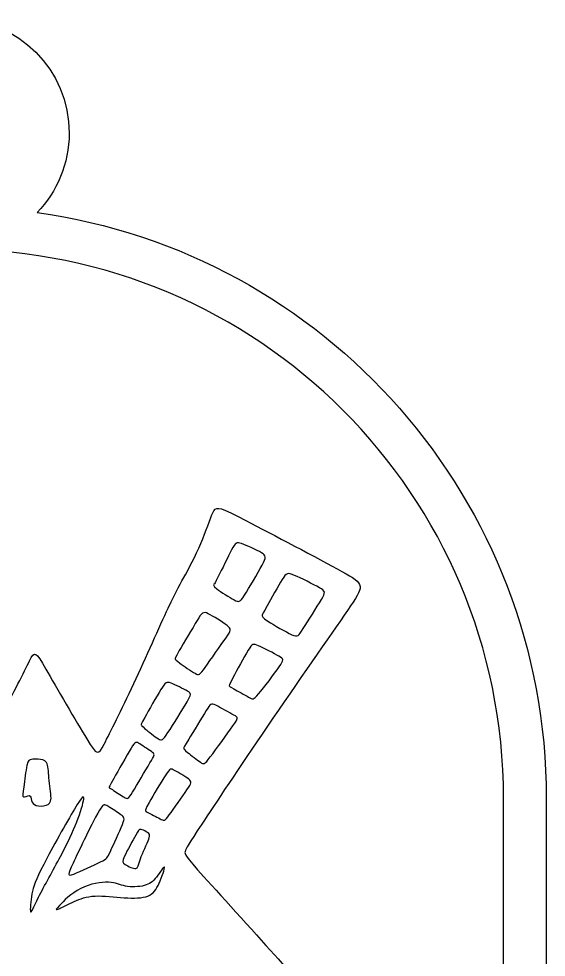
# Model space of a CAD drawing. Header units: centimetres. Extents: x -1 to 124, y -94 to 8.
# Drawn here: x 68.2 to 71.12, y 2.5 to 7.7 of the extents above; entities that cross this region are included whole.
import ezdxf

# ---------------------------------------------------------------- set-up
doc = ezdxf.new("R2010")
doc.units = ezdxf.units.CM
doc.header["$MEASUREMENT"] = 0
doc.layers.add('layer 1', color=7, linetype='Continuous')

msp = doc.modelspace()

# ---------------------------------------------------------------- linework, layer by layer
at = {"layer": 'layer 1', "color": 250}
for points, knots in [([(64.56871, -2.30398), (64.56871, -2.30398), (71.11525, -2.30398), (71.11525, -2.30398), (71.11525, -2.30398), (71.11525, -2.30398), (71.11525, 3.38243), (71.11525, 3.38243), (71.11525, 3.38243), (71.11525, 5.03593), (69.88913, 6.40283), (68.29656, 6.62412), (68.29656, 6.62412), (68.40661, 6.73791), (68.47434, 6.89286), (68.47434, 7.06366), (68.47434, 7.06366), (68.47434, 7.41291), (68.19123, 7.69602), (67.84198, 7.69602), (67.84198, 7.69602), (67.49273, 7.69602), (67.20962, 7.41291), (67.20962, 7.06366), (67.20962, 7.06366), (67.20962, 6.89286), (67.27736, 6.73791), (67.3874, 6.62412), (67.3874, 6.62412), (65.79483, 6.40282), (64.56871, 5.03592), (64.56871, 3.38243), (64.56871, 3.38243), (64.56871, 3.38243), (64.56871, -2.30398), (64.56871, -2.30398)], [0, 0, 0, 0, 0.1, 0.1, 0.1, 0.1, 0.2, 0.2, 0.2, 0.2, 0.3, 0.3, 0.3, 0.3, 0.4, 0.4, 0.4, 0.4, 0.5, 0.5, 0.5, 0.5, 0.6, 0.6, 0.6, 0.6, 0.7, 0.7, 0.7, 0.7, 0.8, 0.8, 0.8, 0.8, 1, 1, 1, 1]), ([(69.22003, 2.94805), (69.11587, 3.06402), (69.111, 3.07235), (69.11587, 3.08833), (69.11587, 3.08833), (69.12073, 3.10431), (69.13531, 3.12791), (69.20823, 3.23869), (69.20823, 3.23869), (69.28114, 3.34946), (69.4124, 3.54739), (69.57213, 3.78108), (69.57213, 3.78108), (69.73186, 4.01477), (69.92007, 4.28423), (70.01556, 4.42209), (70.01556, 4.42209), (70.11105, 4.55995), (70.11383, 4.56619), (69.98431, 4.63772), (69.98431, 4.63772), (69.85479, 4.70925), (69.59297, 4.84607), (69.45268, 4.91864), (69.45268, 4.91864), (69.3124, 4.99122), (69.29365, 4.99955), (69.27593, 4.97316), (69.27593, 4.97316), (69.25823, 4.94677), (69.24156, 4.88565), (69.21413, 4.81794), (69.21413, 4.81794), (69.1867, 4.75023), (69.1485, 4.67592), (69.11933, 4.62245), (69.11933, 4.62245), (69.09016, 4.56897), (69.07002, 4.53633), (69.02245, 4.43493), (69.02245, 4.43493), (68.97488, 4.33354), (68.89988, 4.1634), (68.83147, 4.01651), (68.83147, 4.01651), (68.76307, 3.86963), (68.70125, 3.74601), (68.66791, 3.68246), (68.66791, 3.68246), (68.63458, 3.61892), (68.62972, 3.61545), (68.57174, 3.71024), (68.57174, 3.71024), (68.51374, 3.80504), (68.40263, 3.99811), (68.34533, 4.09707), (68.34533, 4.09707), (68.28804, 4.19603), (68.28457, 4.20089), (68.25436, 4.14186), (68.25436, 4.14186), (68.22415, 4.08283), (68.1672, 3.9599), (68.09775, 3.84705), (68.09775, 3.84705), (68.02831, 3.7342), (67.94635, 3.63142), (67.89392, 3.56926), (67.89392, 3.56926), (67.84149, 3.50711), (67.81857, 3.48558), (67.80606, 3.47447), (67.80606, 3.47447), (67.79357, 3.46336), (67.79148, 3.46266), (67.73071, 3.5137), (67.73071, 3.5137), (67.66995, 3.56475), (67.55049, 3.66753), (67.31923, 3.85088), (67.31923, 3.85088), (67.08797, 4.03422), (66.7449, 4.29812), (66.57058, 4.43076), (66.57058, 4.43076), (66.39627, 4.56341), (66.39071, 4.56481), (66.38446, 4.56098), (66.38446, 4.56098), (66.37822, 4.55716), (66.37127, 4.54813), (66.34001, 4.50334), (66.34001, 4.50334), (66.30877, 4.45855), (66.2532, 4.37799), (66.21119, 4.31063), (66.21119, 4.31063), (66.16917, 4.24326), (66.1407, 4.18909), (66.11223, 4.15784), (66.11223, 4.15784), (66.08375, 4.12658), (66.05528, 4.11825), (66.02714, 4.11581), (66.02714, 4.11581), (65.99903, 4.11339), (65.97125, 4.11686), (65.96534, 4.15332), (65.96534, 4.15332), (65.95944, 4.18978), (65.97542, 4.25923), (65.98791, 4.32798), (65.98791, 4.32798), (66.00042, 4.39674), (66.00944, 4.4648), (66.01291, 4.5273), (66.01291, 4.5273), (66.01638, 4.58981), (66.01431, 4.64675), (66.02333, 4.69988), (66.02333, 4.69988), (66.03236, 4.75301), (66.0525, 4.80232), (66.04208, 4.80058), (66.04208, 4.80058), (66.03166, 4.79884), (65.9907, 4.74607), (65.96673, 4.6978), (65.96673, 4.6978), (65.94277, 4.64953), (65.93583, 4.60578), (65.93027, 4.54223), (65.93027, 4.54223), (65.92471, 4.47869), (65.92055, 4.39535), (65.91256, 4.32798), (65.91256, 4.32798), (65.90457, 4.26062), (65.89277, 4.20923), (65.8702, 4.16929), (65.8702, 4.16929), (65.84763, 4.12936), (65.81429, 4.10089), (65.77471, 4.05401), (65.77471, 4.05401), (65.73513, 4.00714), (65.68929, 3.94185), (65.65803, 3.86511), (65.65803, 3.86511), (65.62678, 3.78837), (65.61012, 3.70017), (65.60004, 3.65364), (65.60004, 3.65364), (65.58998, 3.60711), (65.5865, 3.60225), (65.56428, 3.65781), (65.56428, 3.65781), (65.54206, 3.71336), (65.50108, 3.82935), (65.48371, 3.92345), (65.48371, 3.92345), (65.46636, 4.01755), (65.47261, 4.08978), (65.50456, 4.17833), (65.50456, 4.17833), (65.5365, 4.26688), (65.59414, 4.37173), (65.63546, 4.48354), (65.63546, 4.48354), (65.67679, 4.59536), (65.70179, 4.71412), (65.7056, 4.80406), (65.7056, 4.80406), (65.70942, 4.89399), (65.69207, 4.9551), (65.67887, 4.99295), (65.67887, 4.99295), (65.66567, 5.03081), (65.65665, 5.04539), (65.65213, 5.02872), (65.65213, 5.02872), (65.64762, 5.01205), (65.64762, 4.96413), (65.64658, 4.92003), (65.64658, 4.92003), (65.64553, 4.87593), (65.64345, 4.83565), (65.62244, 4.77679), (65.62244, 4.77679), (65.60143, 4.71794), (65.5615, 4.6405), (65.53807, 4.59693), (65.53807, 4.59693), (65.51463, 4.55334), (65.50768, 4.54362), (65.49101, 4.57209), (65.49101, 4.57209), (65.47434, 4.60057), (65.44796, 4.66724), (65.4299, 4.74225), (65.4299, 4.74225), (65.41185, 4.81725), (65.40212, 4.90059), (65.40129, 4.98004), (65.40129, 4.98004), (65.40047, 5.0595), (65.40854, 5.13507), (65.41661, 5.21064), (65.41661, 5.21064), (65.97094, 5.9449), (66.85102, 6.41946), (67.84199, 6.41946), (67.84199, 6.41946), (69.51936, 6.41946), (70.87902, 5.0598), (70.87902, 3.38243), (70.87902, 3.38243), (70.87902, 3.38243), (70.87902, 0.05344), (70.87902, 0.05344), (70.87902, 0.05344), (70.86587, 0.01524), (70.85272, -0.02296), (70.84649, -0.05004), (70.84649, -0.05004), (70.84026, -0.07713), (70.84096, -0.0931), (70.84199, -0.16671), (70.84199, -0.16671), (70.84304, -0.24033), (70.84442, -0.37159), (70.84442, -0.43965), (70.84442, -0.43965), (70.84442, -0.50771), (70.84304, -0.51257), (70.8281, -0.51396), (70.8281, -0.51396), (70.81317, -0.51534), (70.7847, -0.51327), (70.76456, -0.51187), (70.76456, -0.51187), (70.74442, -0.51048), (70.73262, -0.50979), (70.72497, -0.45979), (70.72497, -0.45979), (70.71734, -0.40979), (70.71387, -0.31047), (70.7031, -0.24206), (70.7031, -0.24206), (70.69233, -0.17366), (70.67428, -0.13616), (70.66177, -0.11324), (70.66177, -0.11324), (70.64928, -0.09032), (70.64233, -0.08199), (70.63053, -0.08407), (70.63053, -0.08407), (70.61872, -0.08616), (70.60205, -0.09865), (70.58712, -0.11081), (70.58712, -0.11081), (70.57219, -0.12296), (70.55899, -0.13477), (70.55726, -0.1997), (70.55726, -0.1997), (70.55552, -0.26464), (70.56524, -0.38269), (70.56767, -0.44416), (70.56767, -0.44416), (70.5701, -0.50562), (70.56524, -0.51048), (70.53017, -0.51222), (70.53017, -0.51222), (70.4951, -0.51396), (70.42982, -0.51257), (70.39648, -0.51153), (70.39648, -0.51153), (70.36315, -0.51048), (70.36176, -0.50979), (70.36002, -0.48201), (70.36002, -0.48201), (70.35828, -0.45424), (70.3562, -0.39937), (70.35065, -0.3629), (70.35065, -0.3629), (70.34509, -0.32645), (70.33607, -0.30839), (70.32183, -0.28686), (70.32183, -0.28686), (70.30759, -0.26533), (70.28815, -0.24033), (70.27252, -0.2261), (70.27252, -0.2261), (70.25689, -0.21186), (70.24509, -0.20838), (70.23918, -0.25214), (70.23918, -0.25214), (70.23328, -0.29589), (70.23328, -0.38686), (70.23189, -0.43895), (70.23189, -0.43895), (70.2305, -0.49104), (70.22773, -0.50423), (70.20168, -0.50979), (70.20168, -0.50979), (70.17564, -0.51534), (70.12633, -0.51327), (70.09543, -0.51257), (70.09543, -0.51257), (70.06452, -0.51187), (70.05202, -0.51257), (70.04716, -0.45493), (70.04716, -0.45493), (70.0423, -0.39728), (70.04507, -0.2813), (70.04647, -0.21672), (70.04647, -0.21672), (70.04785, -0.15213), (70.04785, -0.13893), (70.03917, -0.1181), (70.03917, -0.1181), (70.03049, -0.09727), (70.01313, -0.0688), (69.99646, -0.04796), (69.99646, -0.04796), (69.97979, -0.02712), (69.96383, -0.01393), (69.93222, -0.03372), (69.93222, -0.03372), (69.90062, -0.05351), (69.8534, -0.1063), (69.82735, -0.1372), (69.82735, -0.1372), (69.80131, -0.1681), (69.79645, -0.17713), (69.77874, -0.0174), (69.77874, -0.0174), (69.76103, 0.14233), (69.73048, 0.47082), (69.71833, 0.6434), (69.71833, 0.6434), (69.70617, 0.81598), (69.71242, 0.83265), (69.77874, 0.79167), (69.77874, 0.79167), (69.84507, 0.7507), (69.97146, 0.65208), (70.04022, 0.60277), (70.04022, 0.60277), (70.10897, 0.55347), (70.12008, 0.55347), (70.21105, 0.67777), (70.21105, 0.67777), (70.30204, 0.8021), (70.47288, 1.05071), (70.55968, 1.17954), (70.55968, 1.17954), (70.64649, 1.30837), (70.64928, 1.3174), (70.48225, 1.42156), (70.48225, 1.42156), (70.31523, 1.52574), (69.97841, 1.72506), (69.80895, 1.82576), (69.80895, 1.82576), (69.6395, 1.92646), (69.63742, 1.92855), (69.62109, 1.99486), (69.62109, 1.99486), (69.60477, 2.06119), (69.57422, 2.19175), (69.5579, 2.26155), (69.5579, 2.26155), (69.54158, 2.33135), (69.53949, 2.34038), (69.57179, 2.34732), (69.57179, 2.34732), (69.60408, 2.35426), (69.67075, 2.35912), (69.70304, 2.36503), (69.70304, 2.36503), (69.73533, 2.37093), (69.73325, 2.37787), (69.63047, 2.49315), (69.63047, 2.49315), (69.52769, 2.60844), (69.3242, 2.83207), (69.22003, 2.94805)], [0, 0, 0, 0, 0.0102041, 0.0102041, 0.0102041, 0.0102041, 0.0204082, 0.0204082, 0.0204082, 0.0204082, 0.0306122, 0.0306122, 0.0306122, 0.0306122, 0.0408163, 0.0408163, 0.0408163, 0.0408163, 0.0510204, 0.0510204, 0.0510204, 0.0510204, 0.0612245, 0.0612245, 0.0612245, 0.0612245, 0.0714286, 0.0714286, 0.0714286, 0.0714286, 0.0816327, 0.0816327, 0.0816327, 0.0816327, 0.0918367, 0.0918367, 0.0918367, 0.0918367, 0.1020408, 0.1020408, 0.1020408, 0.1020408, 0.1122449, 0.1122449, 0.1122449, 0.1122449, 0.122449, 0.122449, 0.122449, 0.122449, 0.1326531, 0.1326531, 0.1326531, 0.1326531, 0.1428571, 0.1428571, 0.1428571, 0.1428571, 0.1530612, 0.1530612, 0.1530612, 0.1530612, 0.1632653, 0.1632653, 0.1632653, 0.1632653, 0.1734694, 0.1734694, 0.1734694, 0.1734694, 0.1836735, 0.1836735, 0.1836735, 0.1836735, 0.1938776, 0.1938776, 0.1938776, 0.1938776, 0.2040816, 0.2040816, 0.2040816, 0.2040816, 0.2142857, 0.2142857, 0.2142857, 0.2142857, 0.2244898, 0.2244898, 0.2244898, 0.2244898, 0.2346939, 0.2346939, 0.2346939, 0.2346939, 0.244898, 0.244898, 0.244898, 0.244898, 0.255102, 0.255102, 0.255102, 0.255102, 0.2653061, 0.2653061, 0.2653061, 0.2653061, 0.2755102, 0.2755102, 0.2755102, 0.2755102, 0.2857143, 0.2857143, 0.2857143, 0.2857143, 0.2959184, 0.2959184, 0.2959184, 0.2959184, 0.3061224, 0.3061224, 0.3061224, 0.3061224, 0.3163265, 0.3163265, 0.3163265, 0.3163265, 0.3265306, 0.3265306, 0.3265306, 0.3265306, 0.3367347, 0.3367347, 0.3367347, 0.3367347, 0.3469388, 0.3469388, 0.3469388, 0.3469388, 0.3571429, 0.3571429, 0.3571429, 0.3571429, 0.3673469, 0.3673469, 0.3673469, 0.3673469, 0.377551, 0.377551, 0.377551, 0.377551, 0.3877551, 0.3877551, 0.3877551, 0.3877551, 0.3979592, 0.3979592, 0.3979592, 0.3979592, 0.4081633, 0.4081633, 0.4081633, 0.4081633, 0.4183673, 0.4183673, 0.4183673, 0.4183673, 0.4285714, 0.4285714, 0.4285714, 0.4285714, 0.4387755, 0.4387755, 0.4387755, 0.4387755, 0.4489796, 0.4489796, 0.4489796, 0.4489796, 0.4591837, 0.4591837, 0.4591837, 0.4591837, 0.4693878, 0.4693878, 0.4693878, 0.4693878, 0.4795918, 0.4795918, 0.4795918, 0.4795918, 0.4897959, 0.4897959, 0.4897959, 0.4897959, 0.5, 0.5, 0.5, 0.5, 0.5102041, 0.5102041, 0.5102041, 0.5102041, 0.5204082, 0.5204082, 0.5204082, 0.5204082, 0.5306122, 0.5306122, 0.5306122, 0.5306122, 0.5408163, 0.5408163, 0.5408163, 0.5408163, 0.5510204, 0.5510204, 0.5510204, 0.5510204, 0.5612245, 0.5612245, 0.5612245, 0.5612245, 0.5714286, 0.5714286, 0.5714286, 0.5714286, 0.5816327, 0.5816327, 0.5816327, 0.5816327, 0.5918367, 0.5918367, 0.5918367, 0.5918367, 0.6020408, 0.6020408, 0.6020408, 0.6020408, 0.6122449, 0.6122449, 0.6122449, 0.6122449, 0.622449, 0.622449, 0.622449, 0.622449, 0.6326531, 0.6326531, 0.6326531, 0.6326531, 0.6428571, 0.6428571, 0.6428571, 0.6428571, 0.6530612, 0.6530612, 0.6530612, 0.6530612, 0.6632653, 0.6632653, 0.6632653, 0.6632653, 0.6734694, 0.6734694, 0.6734694, 0.6734694, 0.6836735, 0.6836735, 0.6836735, 0.6836735, 0.6938776, 0.6938776, 0.6938776, 0.6938776, 0.7040816, 0.7040816, 0.7040816, 0.7040816, 0.7142857, 0.7142857, 0.7142857, 0.7142857, 0.7244898, 0.7244898, 0.7244898, 0.7244898, 0.7346939, 0.7346939, 0.7346939, 0.7346939, 0.744898, 0.744898, 0.744898, 0.744898, 0.755102, 0.755102, 0.755102, 0.755102, 0.7653061, 0.7653061, 0.7653061, 0.7653061, 0.7755102, 0.7755102, 0.7755102, 0.7755102, 0.7857143, 0.7857143, 0.7857143, 0.7857143, 0.7959184, 0.7959184, 0.7959184, 0.7959184, 0.8061224, 0.8061224, 0.8061224, 0.8061224, 0.8163265, 0.8163265, 0.8163265, 0.8163265, 0.8265306, 0.8265306, 0.8265306, 0.8265306, 0.8367347, 0.8367347, 0.8367347, 0.8367347, 0.8469388, 0.8469388, 0.8469388, 0.8469388, 0.8571429, 0.8571429, 0.8571429, 0.8571429, 0.8673469, 0.8673469, 0.8673469, 0.8673469, 0.877551, 0.877551, 0.877551, 0.877551, 0.8877551, 0.8877551, 0.8877551, 0.8877551, 0.8979592, 0.8979592, 0.8979592, 0.8979592, 0.9081633, 0.9081633, 0.9081633, 0.9081633, 0.9183673, 0.9183673, 0.9183673, 0.9183673, 0.9285714, 0.9285714, 0.9285714, 0.9285714, 0.9387755, 0.9387755, 0.9387755, 0.9387755, 0.9489796, 0.9489796, 0.9489796, 0.9489796, 0.9591837, 0.9591837, 0.9591837, 0.9591837, 0.9693878, 0.9693878, 0.9693878, 0.9693878, 0.9795918, 0.9795918, 0.9795918, 0.9795918, 1, 1, 1, 1]), ([(69.38771, 4.48007), (69.36167, 4.49483), (69.3141, 4.524), (69.29188, 4.54101), (69.29188, 4.54101), (69.26965, 4.55803), (69.27278, 4.56289), (69.27555, 4.56619), (69.27555, 4.56619), (69.27833, 4.56948), (69.28076, 4.57123), (69.29951, 4.60855), (69.29951, 4.60855), (69.31826, 4.64588), (69.35333, 4.71881), (69.37365, 4.7577), (69.37365, 4.7577), (69.39397, 4.79659), (69.39952, 4.80145), (69.42904, 4.79155), (69.42904, 4.79155), (69.45855, 4.78166), (69.51203, 4.757), (69.53894, 4.74068), (69.53894, 4.74068), (69.56585, 4.72436), (69.5662, 4.71637), (69.54241, 4.67176), (69.54241, 4.67176), (69.51863, 4.62713), (69.4707, 4.54587), (69.44448, 4.50542), (69.44448, 4.50542), (69.41827, 4.46497), (69.41376, 4.46531), (69.38771, 4.48007)], [0, 0, 0, 0, 0.1, 0.1, 0.1, 0.1, 0.2, 0.2, 0.2, 0.2, 0.3, 0.3, 0.3, 0.3, 0.4, 0.4, 0.4, 0.4, 0.5, 0.5, 0.5, 0.5, 0.6, 0.6, 0.6, 0.6, 0.7, 0.7, 0.7, 0.7, 0.8, 0.8, 0.8, 0.8, 1, 1, 1, 1]), ([(69.707, 4.28753), (69.67315, 4.30281), (69.60786, 4.33996), (69.5747, 4.36166), (69.5747, 4.36166), (69.54155, 4.38336), (69.5405, 4.38962), (69.54224, 4.39587), (69.54224, 4.39587), (69.54397, 4.40212), (69.54849, 4.40836), (69.57019, 4.44709), (69.57019, 4.44709), (69.5919, 4.4858), (69.63079, 4.55699), (69.65387, 4.59344), (69.65387, 4.59344), (69.67696, 4.62991), (69.68427, 4.63165), (69.72141, 4.61584), (69.72141, 4.61584), (69.75857, 4.60005), (69.82559, 4.56671), (69.85962, 4.54743), (69.85962, 4.54743), (69.89365, 4.52817), (69.89469, 4.52296), (69.8702, 4.48163), (69.8702, 4.48163), (69.84573, 4.44031), (69.79572, 4.36288), (69.76951, 4.32086), (69.76951, 4.32086), (69.74329, 4.27885), (69.74086, 4.27225), (69.707, 4.28753)], [0, 0, 0, 0, 0.1, 0.1, 0.1, 0.1, 0.2, 0.2, 0.2, 0.2, 0.3, 0.3, 0.3, 0.3, 0.4, 0.4, 0.4, 0.4, 0.5, 0.5, 0.5, 0.5, 0.6, 0.6, 0.6, 0.6, 0.7, 0.7, 0.7, 0.7, 0.8, 0.8, 0.8, 0.8, 1, 1, 1, 1]), ([(69.17086, 4.07362), (69.14846, 4.08612), (69.10748, 4.11495), (69.08596, 4.13074), (69.08596, 4.13074), (69.06443, 4.14655), (69.06235, 4.14933), (69.06112, 4.1521), (69.06112, 4.1521), (69.05991, 4.15488), (69.05957, 4.15766), (69.0837, 4.19968), (69.0837, 4.19968), (69.10783, 4.24169), (69.15644, 4.32295), (69.18336, 4.3667), (69.18336, 4.3667), (69.21027, 4.41045), (69.21548, 4.4167), (69.24378, 4.4035), (69.24378, 4.4035), (69.27208, 4.39031), (69.32347, 4.35767), (69.3483, 4.3384), (69.3483, 4.3384), (69.37313, 4.31912), (69.37139, 4.31322), (69.3424, 4.27051), (69.3424, 4.27051), (69.3134, 4.2278), (69.25715, 4.14828), (69.22711, 4.10661), (69.22711, 4.10661), (69.19707, 4.06494), (69.19326, 4.06113), (69.17086, 4.07362)], [0, 0, 0, 0, 0.1, 0.1, 0.1, 0.1, 0.2, 0.2, 0.2, 0.2, 0.3, 0.3, 0.3, 0.3, 0.4, 0.4, 0.4, 0.4, 0.5, 0.5, 0.5, 0.5, 0.6, 0.6, 0.6, 0.6, 0.7, 0.7, 0.7, 0.7, 0.8, 0.8, 0.8, 0.8, 1, 1, 1, 1]), ([(69.46758, 3.94201), (69.44605, 3.95487), (69.40681, 3.97639), (69.38598, 3.98768), (69.38598, 3.98768), (69.36515, 3.99897), (69.36271, 4), (69.36132, 4.00244), (69.36132, 4.00244), (69.35994, 4.00486), (69.35959, 4.00869), (69.38025, 4.04845), (69.38025, 4.04845), (69.40091, 4.0882), (69.44258, 4.16391), (69.46567, 4.20159), (69.46567, 4.20159), (69.48876, 4.23926), (69.49328, 4.23891), (69.52296, 4.2252), (69.52296, 4.2252), (69.55265, 4.21147), (69.60752, 4.1844), (69.63547, 4.1686), (69.63547, 4.1686), (69.66342, 4.15279), (69.66447, 4.14828), (69.63686, 4.10887), (69.63686, 4.10887), (69.60925, 4.06946), (69.553, 3.99514), (69.52296, 3.96007), (69.52296, 3.96007), (69.49293, 3.925), (69.48911, 3.92917), (69.46758, 3.94201)], [0, 0, 0, 0, 0.1, 0.1, 0.1, 0.1, 0.2, 0.2, 0.2, 0.2, 0.3, 0.3, 0.3, 0.3, 0.4, 0.4, 0.4, 0.4, 0.5, 0.5, 0.5, 0.5, 0.6, 0.6, 0.6, 0.6, 0.7, 0.7, 0.7, 0.7, 0.8, 0.8, 0.8, 0.8, 1, 1, 1, 1]), ([(68.9679, 3.71127), (68.94776, 3.72361), (68.91233, 3.75138), (68.89393, 3.76701), (68.89393, 3.76701), (68.87553, 3.78263), (68.87414, 3.78611), (68.87309, 3.78819), (68.87309, 3.78819), (68.87205, 3.79027), (68.87136, 3.79097), (68.89272, 3.82951), (68.89272, 3.82951), (68.91407, 3.86805), (68.95748, 3.94445), (68.9823, 3.98455), (68.9823, 3.98455), (69.00714, 4.02466), (69.01338, 4.02848), (69.03821, 4.01928), (69.03821, 4.01928), (69.06304, 4.01007), (69.10645, 3.98786), (69.12867, 3.975), (69.12867, 3.975), (69.15089, 3.96216), (69.15193, 3.95869), (69.12658, 3.91528), (69.12658, 3.91528), (69.10123, 3.87187), (69.0495, 3.78853), (69.0212, 3.74531), (69.0212, 3.74531), (68.9929, 3.70207), (68.98804, 3.69895), (68.9679, 3.71127)], [0, 0, 0, 0, 0.1, 0.1, 0.1, 0.1, 0.2, 0.2, 0.2, 0.2, 0.3, 0.3, 0.3, 0.3, 0.4, 0.4, 0.4, 0.4, 0.5, 0.5, 0.5, 0.5, 0.6, 0.6, 0.6, 0.6, 0.7, 0.7, 0.7, 0.7, 0.8, 0.8, 0.8, 0.8, 1, 1, 1, 1]), ([(69.20107, 3.5814), (69.18249, 3.59443), (69.14846, 3.62012), (69.13006, 3.63522), (69.13006, 3.63522), (69.11165, 3.65033), (69.10888, 3.65485), (69.10888, 3.65936), (69.10888, 3.65936), (69.10888, 3.66388), (69.11165, 3.66839), (69.13648, 3.70936), (69.13648, 3.70936), (69.16131, 3.75034), (69.20819, 3.82777), (69.23284, 3.86753), (69.23284, 3.86753), (69.2575, 3.90729), (69.25992, 3.90938), (69.28579, 3.8967), (69.28579, 3.8967), (69.31167, 3.88403), (69.36098, 3.85659), (69.38598, 3.84236), (69.38598, 3.84236), (69.41098, 3.82812), (69.41167, 3.82708), (69.38094, 3.7835), (69.38094, 3.7835), (69.35021, 3.73992), (69.28806, 3.6538), (69.25541, 3.61092), (69.25541, 3.61092), (69.22277, 3.56803), (69.21965, 3.56838), (69.20107, 3.5814)], [0, 0, 0, 0, 0.1, 0.1, 0.1, 0.1, 0.2, 0.2, 0.2, 0.2, 0.3, 0.3, 0.3, 0.3, 0.4, 0.4, 0.4, 0.4, 0.5, 0.5, 0.5, 0.5, 0.6, 0.6, 0.6, 0.6, 0.7, 0.7, 0.7, 0.7, 0.8, 0.8, 0.8, 0.8, 1, 1, 1, 1]), ([(68.7783, 3.38746), (68.76059, 3.39823), (68.72968, 3.41942), (68.71336, 3.43), (68.71336, 3.43), (68.69705, 3.44059), (68.6953, 3.44059), (68.6953, 3.44233), (68.6953, 3.44233), (68.6953, 3.44407), (68.69705, 3.44754), (68.72118, 3.49112), (68.72118, 3.49112), (68.74531, 3.5347), (68.79184, 3.61838), (68.81684, 3.65867), (68.81684, 3.65867), (68.84185, 3.69895), (68.84532, 3.69582), (68.86493, 3.68314), (68.86493, 3.68314), (68.88456, 3.67047), (68.92032, 3.64825), (68.93577, 3.6354), (68.93577, 3.6354), (68.95122, 3.62255), (68.94636, 3.61908), (68.92119, 3.57741), (68.92119, 3.57741), (68.89601, 3.53574), (68.85053, 3.45587), (68.82552, 3.41612), (68.82552, 3.41612), (68.80053, 3.37635), (68.79601, 3.3767), (68.7783, 3.38746)], [0, 0, 0, 0, 0.1, 0.1, 0.1, 0.1, 0.2, 0.2, 0.2, 0.2, 0.3, 0.3, 0.3, 0.3, 0.4, 0.4, 0.4, 0.4, 0.5, 0.5, 0.5, 0.5, 0.6, 0.6, 0.6, 0.6, 0.7, 0.7, 0.7, 0.7, 0.8, 0.8, 0.8, 0.8, 1, 1, 1, 1]), ([(68.29129, 3.34215), (68.27636, 3.34702), (68.27012, 3.35813), (68.26629, 3.37028), (68.26629, 3.37028), (68.26247, 3.38244), (68.26109, 3.39563), (68.2524, 3.39667), (68.2524, 3.39667), (68.24372, 3.39772), (68.22775, 3.3866), (68.2215, 3.38938), (68.2215, 3.38938), (68.21525, 3.39216), (68.21872, 3.40883), (68.22323, 3.44459), (68.22323, 3.44459), (68.22775, 3.48036), (68.2333, 3.53523), (68.24025, 3.56405), (68.24025, 3.56405), (68.24719, 3.59287), (68.25553, 3.59564), (68.2656, 3.59703), (68.2656, 3.59703), (68.27567, 3.59843), (68.28747, 3.59843), (68.30345, 3.59773), (68.30345, 3.59773), (68.31942, 3.59703), (68.33956, 3.59564), (68.34928, 3.57967), (68.34928, 3.57967), (68.359, 3.5637), (68.35831, 3.53314), (68.36213, 3.4946), (68.36213, 3.4946), (68.36595, 3.45606), (68.37428, 3.40952), (68.37359, 3.38244), (68.37359, 3.38244), (68.3729, 3.35535), (68.36317, 3.34771), (68.3465, 3.3432), (68.3465, 3.3432), (68.32983, 3.33869), (68.30622, 3.33729), (68.29129, 3.34215)], [0, 0, 0, 0, 0.0769231, 0.0769231, 0.0769231, 0.0769231, 0.1538462, 0.1538462, 0.1538462, 0.1538462, 0.2307692, 0.2307692, 0.2307692, 0.2307692, 0.3076923, 0.3076923, 0.3076923, 0.3076923, 0.3846154, 0.3846154, 0.3846154, 0.3846154, 0.4615385, 0.4615385, 0.4615385, 0.4615385, 0.5384615, 0.5384615, 0.5384615, 0.5384615, 0.6153846, 0.6153846, 0.6153846, 0.6153846, 0.6923077, 0.6923077, 0.6923077, 0.6923077, 0.7692308, 0.7692308, 0.7692308, 0.7692308, 0.8461538, 0.8461538, 0.8461538, 0.8461538, 1, 1, 1, 1]), ([(69.02814, 3.28972), (69.00332, 3.25586), (69.00158, 3.25656), (68.98421, 3.26523), (68.98421, 3.26523), (68.96685, 3.27392), (68.93386, 3.29059), (68.91685, 3.29979), (68.91685, 3.29979), (68.89984, 3.30899), (68.8988, 3.31073), (68.8974, 3.3135), (68.8974, 3.3135), (68.89601, 3.31628), (68.89428, 3.3201), (68.9165, 3.35951), (68.9165, 3.35951), (68.93873, 3.39893), (68.98491, 3.47393), (69.00905, 3.51126), (69.00905, 3.51126), (69.03317, 3.54859), (69.03526, 3.54824), (69.05644, 3.5366), (69.05644, 3.5366), (69.07762, 3.52497), (69.1179, 3.50206), (69.13648, 3.48748), (69.13648, 3.48748), (69.15506, 3.47289), (69.15193, 3.46664), (69.12641, 3.42931), (69.12641, 3.42931), (69.10089, 3.39198), (69.05297, 3.32357), (69.02814, 3.28972)], [0, 0, 0, 0, 0.1, 0.1, 0.1, 0.1, 0.2, 0.2, 0.2, 0.2, 0.3, 0.3, 0.3, 0.3, 0.4, 0.4, 0.4, 0.4, 0.5, 0.5, 0.5, 0.5, 0.6, 0.6, 0.6, 0.6, 0.7, 0.7, 0.7, 0.7, 0.8, 0.8, 0.8, 0.8, 1, 1, 1, 1]), ([(68.42603, 3.06054), (68.38609, 2.98519), (68.33539, 2.89491), (68.30483, 2.83484), (68.30483, 2.83484), (68.27428, 2.77477), (68.26387, 2.7449), (68.26039, 2.75427), (68.26039, 2.75427), (68.25692, 2.76365), (68.26039, 2.81227), (68.26803, 2.85324), (68.26803, 2.85324), (68.27567, 2.89422), (68.28747, 2.92755), (68.33331, 3.01609), (68.33331, 3.01609), (68.37914, 3.10464), (68.45901, 3.2484), (68.50346, 3.32236), (68.50346, 3.32236), (68.54791, 3.39633), (68.55693, 3.40049), (68.5545, 3.37793), (68.5545, 3.37793), (68.55207, 3.35535), (68.53819, 3.30604), (68.51665, 3.25118), (68.51665, 3.25118), (68.49512, 3.19632), (68.46596, 3.13589), (68.42603, 3.06054)], [0, 0, 0, 0, 0.1111111, 0.1111111, 0.1111111, 0.1111111, 0.2222222, 0.2222222, 0.2222222, 0.2222222, 0.3333333, 0.3333333, 0.3333333, 0.3333333, 0.4444444, 0.4444444, 0.4444444, 0.4444444, 0.5555556, 0.5555556, 0.5555556, 0.5555556, 0.6666667, 0.6666667, 0.6666667, 0.6666667, 0.7777778, 0.7777778, 0.7777778, 0.7777778, 1, 1, 1, 1]), ([(68.70208, 3.08797), (68.68472, 3.05047), (68.68472, 3.04839), (68.64756, 3.02999), (68.64756, 3.02999), (68.6104, 3.01158), (68.5361, 2.97686), (68.49964, 2.96297), (68.49964, 2.96297), (68.46318, 2.94908), (68.46457, 2.95603), (68.49547, 3.02234), (68.49547, 3.02234), (68.52637, 3.08867), (68.5868, 3.21437), (68.62082, 3.27826), (68.62082, 3.27826), (68.65485, 3.34215), (68.66249, 3.34424), (68.6677, 3.34528), (68.6677, 3.34528), (68.67291, 3.34632), (68.67569, 3.34632), (68.69305, 3.33556), (68.69305, 3.33556), (68.71042, 3.3248), (68.74236, 3.30327), (68.76076, 3.29077), (68.76076, 3.29077), (68.77917, 3.27826), (68.78403, 3.2748), (68.7691, 3.23659), (68.7691, 3.23659), (68.75417, 3.1984), (68.71945, 3.12547), (68.70208, 3.08797)], [0, 0, 0, 0, 0.1, 0.1, 0.1, 0.1, 0.2, 0.2, 0.2, 0.2, 0.3, 0.3, 0.3, 0.3, 0.4, 0.4, 0.4, 0.4, 0.5, 0.5, 0.5, 0.5, 0.6, 0.6, 0.6, 0.6, 0.7, 0.7, 0.7, 0.7, 0.8, 0.8, 0.8, 0.8, 1, 1, 1, 1]), ([(68.84306, 2.99352), (68.82917, 2.99144), (68.8007, 3.00533), (68.78507, 3.0154), (68.78507, 3.0154), (68.76945, 3.02547), (68.76666, 3.03172), (68.7809, 3.06262), (68.7809, 3.06262), (68.79514, 3.09353), (68.82639, 3.14909), (68.84279, 3.17748), (68.84279, 3.17748), (68.85921, 3.20586), (68.86077, 3.20709), (68.86355, 3.20847), (68.86355, 3.20847), (68.86633, 3.20986), (68.87032, 3.21142), (68.87856, 3.20838), (68.87856, 3.20838), (68.88682, 3.20534), (68.89931, 3.19771), (68.90868, 3.19215), (68.90868, 3.19215), (68.91806, 3.1866), (68.92431, 3.18312), (68.91494, 3.15673), (68.91494, 3.15673), (68.90557, 3.13034), (68.88056, 3.08103), (68.86841, 3.04734), (68.86841, 3.04734), (68.85626, 3.01366), (68.85695, 2.99561), (68.84306, 2.99352)], [0, 0, 0, 0, 0.1, 0.1, 0.1, 0.1, 0.2, 0.2, 0.2, 0.2, 0.3, 0.3, 0.3, 0.3, 0.4, 0.4, 0.4, 0.4, 0.5, 0.5, 0.5, 0.5, 0.6, 0.6, 0.6, 0.6, 0.7, 0.7, 0.7, 0.7, 0.8, 0.8, 0.8, 0.8, 1, 1, 1, 1]), ([(68.77916, 2.8317), (68.72551, 2.83536), (68.66475, 2.84368), (68.61718, 2.84125), (68.61718, 2.84125), (68.56961, 2.83882), (68.53523, 2.82563), (68.50224, 2.8107), (68.50224, 2.8107), (68.46925, 2.79577), (68.43765, 2.7791), (68.42168, 2.77181), (68.42168, 2.77181), (68.4057, 2.76451), (68.40536, 2.7666), (68.40379, 2.7673), (68.40379, 2.7673), (68.40223, 2.76799), (68.39946, 2.7673), (68.42029, 2.78917), (68.42029, 2.78917), (68.44112, 2.81105), (68.48557, 2.8555), (68.53818, 2.88258), (68.53818, 2.88258), (68.59079, 2.90967), (68.65155, 2.91939), (68.69236, 2.91748), (68.69236, 2.91748), (68.73316, 2.91557), (68.75399, 2.90202), (68.78559, 2.89595), (68.78559, 2.89595), (68.81719, 2.88987), (68.85956, 2.89126), (68.88958, 2.89907), (68.88958, 2.89907), (68.91962, 2.90688), (68.93734, 2.92112), (68.95713, 2.94612), (68.95713, 2.94612), (68.97692, 2.97112), (68.9988, 3.00689), (69.00158, 3.00099), (69.00158, 3.00099), (69.00435, 2.99509), (68.98803, 2.94751), (68.97223, 2.91209), (68.97223, 2.91209), (68.95643, 2.87668), (68.94116, 2.85341), (68.91025, 2.84125), (68.91025, 2.84125), (68.87935, 2.8291), (68.83281, 2.82806), (68.77916, 2.8317)], [0, 0, 0, 0, 0.0666667, 0.0666667, 0.0666667, 0.0666667, 0.1333333, 0.1333333, 0.1333333, 0.1333333, 0.2, 0.2, 0.2, 0.2, 0.2666667, 0.2666667, 0.2666667, 0.2666667, 0.3333333, 0.3333333, 0.3333333, 0.3333333, 0.4, 0.4, 0.4, 0.4, 0.4666667, 0.4666667, 0.4666667, 0.4666667, 0.5333333, 0.5333333, 0.5333333, 0.5333333, 0.6, 0.6, 0.6, 0.6, 0.6666667, 0.6666667, 0.6666667, 0.6666667, 0.7333333, 0.7333333, 0.7333333, 0.7333333, 0.8, 0.8, 0.8, 0.8, 0.8666667, 0.8666667, 0.8666667, 0.8666667, 1, 1, 1, 1])]:
    msp.add_open_spline(points, degree=3, knots=knots, dxfattribs=at)

doc.saveas('drawing.dxf')
